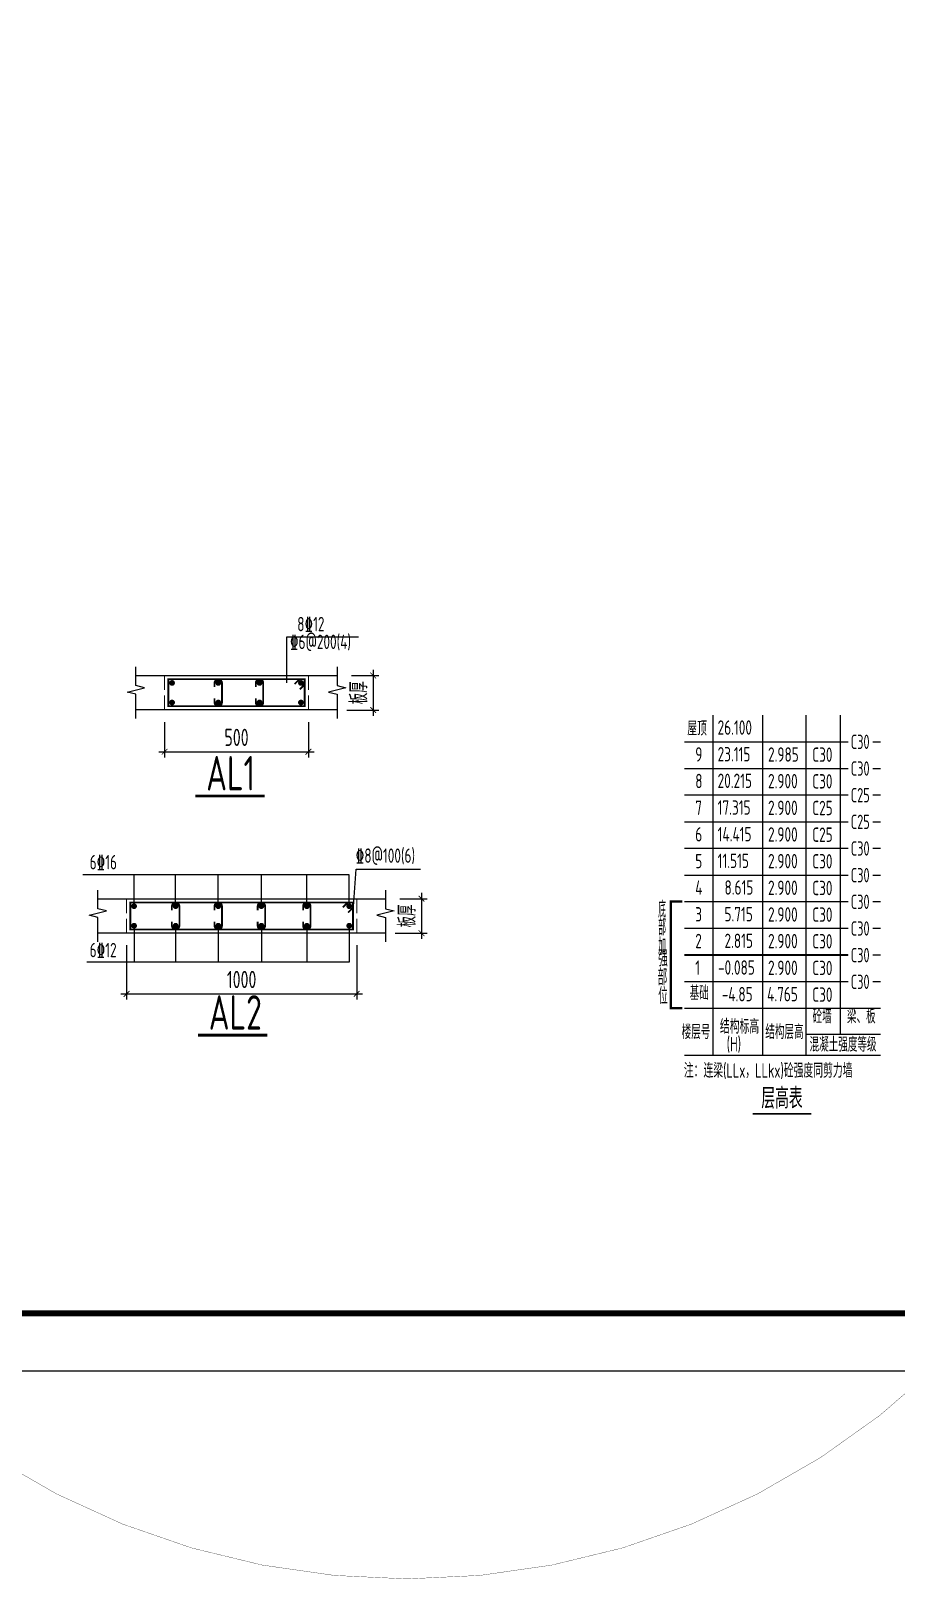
# Model space of a CAD drawing. Extents: x -668857 to 185752, y -270966 to 286822.
# Drawn here: x -162254 to -147217, y 94122 to 121035 of the extents above; entities that cross this region are included whole.
import ezdxf
from ezdxf.enums import TextEntityAlignment as Align

# ---------------------------------------------------------------- set-up
doc = ezdxf.new("R2010")
doc.units = 0
doc.header["$LTSCALE"] = 1000
doc.linetypes.add('DASH', pattern=[0.35, 0.25, -0.1])
doc.layers.get('0').update_dxf_attribs({"linetype": 'CONTINUOUS'})
doc.layers.get('DEFPOINTS').update_dxf_attribs({"linetype": 'CONTINUOUS'})
for name, color, linetype in [('-TK', 7, 'CONTINUOUS'), ('AXIS', 3, 'CONTINUOUS'), ('BEAM_DE', 7, 'CONTINUOUS'), ('NUM', 7, 'CONTINUOUS'), ('REIN', 6, 'CONTINUOUS'), ('S-0-TEXT', 7, 'CONTINUOUS'), ('S-B表格', 2, 'CONTINUOUS'), ('TEXT', 2, 'CONTINUOUS'), ('THIN', 7, 'CONTINUOUS'), ('大样详图_文字', 60, 'CONTINUOUS')]:
    doc.layers.add(name, color=color, linetype=linetype)
for name, color, linetype, lineweight in [('7549', 9, 'CONTINUOUS', 18), ('S-REIN', 12, 'CONTINUOUS', 50), ('S-Thin-D', 7, 'DASH', 18)]:
    doc.layers.add(name, color=color, linetype=linetype, lineweight=lineweight)
doc.layers.add('审图修改', color=2, linetype='CONTINUOUS', plot=False)
doc.styles.add('TSSD_DIMENSION', font='Tssdeng.shx', dxfattribs={"width": 0.7, "bigfont": 'tssdchn.shx'})
doc.styles.add('TSSD_Norm', font='Tssdeng.shx', dxfattribs={"bigfont": 'tssdchn.shx'})
doc.styles.add('TSSD_REIN', font='tssdeng.shx', dxfattribs={"width": 0.7, "height": 300, "bigfont": 'tssdchn.shx'})
doc.dimstyles.new('TSSD_25_100', dxfattribs={"dimtxt": 300, "dimasz": 100, "dimexe": 100, "dimexo": 250, "dimgap": 100, "dimtad": 1, "dimdec": 0, "dimlfac": 0.25, "dimzin": 0, "dimdsep": 46, "dimtxsty": 'TSSD_DIMENSION', "dimblk": 'ARCHTICK', "dimcen": 0, "dimdle": 100, "dimclrt": 7, "dimadec": 0, "dimazin": 0, "dimtfac": 1, "dimtdec": 0, "dimtix": 1, "dimtmove": 2, "dimatfit": 3, "dimldrblk": 'ARCHTICK', "dimfxl": 1, "dimtolj": 1, "dimtzin": 0, "dimarcsym": 0})

# ---------------------------------------------------------------- blocks, each defined once
blk = doc.blocks.new('B20200424131938')
at = {"layer": '7549', "const_width": 40}
blk.add_lwpolyline([(417, 3688), (217, 3688), (217, 1834), (417, 1834)], dxfattribs=at)
at = {"layer": 'S-0-TEXT'}
blk.add_lwpolyline([(1641, 0, 27, 27, 0), (2658, 0, 0, 0, 0)], format="xyseb", dxfattribs=at)
at = {"layer": 'S-B表格'}
for p, q in [((952, 1021), (952, 6932)), ((1817, 1021), (1817, 6932)), ((2567, 1021), (2567, 6932)), ((3167, 1385), (3167, 6932)), ((452, 6469), (3167, 6469)), ((452, 6469), (3167, 6469)), ((3167, 6469), (3298, 6469)), ((3167, 6469), (3298, 6469)), ((3167, 6469), (3298, 6469)), ((3731, 6469), (3862, 6469)), ((3731, 6469), (3862, 6469)), ((3731, 6469), (3862, 6469)), ((452, 6005), (3167, 6005)), ((452, 6005), (3167, 6005)), ((3167, 6005), (3298, 6005)), ((3167, 6005), (3298, 6005)), ((3167, 6005), (3298, 6005)), ((3731, 6005), (3862, 6005)), ((3731, 6005), (3862, 6005)), ((3731, 6005), (3862, 6005)), ((452, 5542), (3167, 5542)), ((452, 5542), (3167, 5542)), ((3167, 5542), (3298, 5542)), ((3167, 5542), (3298, 5542)), ((3167, 5542), (3298, 5542)), ((3731, 5542), (3862, 5542)), ((3731, 5542), (3862, 5542)), ((3731, 5542), (3862, 5542)), ((452, 5078), (3167, 5078)), ((452, 5078), (3167, 5078)), ((3167, 5078), (3298, 5078)), ((3167, 5078), (3298, 5078)), ((3167, 5078), (3298, 5078)), ((3731, 5078), (3862, 5078)), ((3731, 5078), (3862, 5078)), ((3731, 5078), (3862, 5078)), ((452, 4615), (3167, 4615)), ((3167, 4615), (3298, 4615)), ((3731, 4615), (3862, 4615)), ((452, 4151), (3167, 4151)), ((3167, 4151), (3298, 4151)), ((3731, 4151), (3862, 4151)), ((452, 3688), (3167, 3688)), ((3167, 3688), (3298, 3688)), ((3731, 3688), (3862, 3688)), ((452, 3224), (3167, 3224)), ((3167, 3224), (3298, 3224)), ((3731, 3224), (3862, 3224)), ((452, 2761), (3167, 2761)), ((3167, 2761), (3298, 2761)), ((3731, 2761), (3862, 2761)), ((452, 2297), (3167, 2297)), ((3167, 2297), (3298, 2297)), ((3731, 2297), (3862, 2297)), ((452, 1834), (3167, 1834)), ((452, 1834), (3862, 1834)), ((452, 1834), (2854, 1834)), ((452, 1834), (2854, 1834)), ((2567, 1385), (3862, 1385)), ((452, 1021), (3862, 1021))]:
    blk.add_line(p, q, dxfattribs=at)
at = {"style": 'TSSD_REIN'}
for s, width, p, p2 in [('底', 0.535575, (-3, 3408), (134, 3408)), ('部', 0.530918, (-3, 3100), (134, 3100)), ('加', 0.526341, (-3, 2774), (134, 2774))]:
    blk.add_text(s, height=285, dxfattribs=dict(at, width=width)).set_placement(p, p2, align=Align.FIT)
for s, height, width, p in [('强', 285, 0.535575, (-3, 2477)), ('部', 285, 0.535575, (-13, 2146)), ('位', 285, 0.535575, (-3, 1820)), ('砼墙', 250, 0.7, (2681, 1495)), ('梁、板', 250, 0.7, (3279, 1495))]:
    blk.add_text(s, height=height, dxfattribs=dict(at, width=width)).set_placement(p, align=Align.BOTTOM_LEFT)
for s, width, p in [('结构标高', 0.65, (1070, 1392)), ('楼层号', 0.7, (405, 1299)), ('(H)', 0.65, (1188, 1086)), ('结构层高', 0.7, (1860, 1299)), ('混凝土强度等级', 0.7, (2629, 1080))]:
    blk.add_text(s, height=250, dxfattribs=dict(at, width=width)).set_placement(p)
at = {"layer": 'S-0-TEXT', "style": 'TSSD_REIN', "width": 0.7}
blk.add_text('层高表', height=360, dxfattribs=at).set_placement((1790, 90))
at = {"layer": 'S-B表格', "style": 'TSSD_REIN'}
for s, width, p in [('屋顶', 0.65, (503, 6575)), ('26.100', 0.7, (1031, 6590)), ('C30', 0.65, (3345, 6341)), ('9', 0.7, (642, 6123)), ('23.115', 0.7, (1031, 6126)), ('2.985', 0.7, (1907, 6121)), ('C30', 0.7, (2675, 6118)), ('C30', 0.65, (3345, 5877)), ('8', 0.7, (642, 5660)), ('20.215', 0.7, (1031, 5663)), ('2.900', 0.7, (1907, 5658)), ('C30', 0.7, (2675, 5654)), ('C25', 0.65, (3345, 5414)), ('7', 0.7, (642, 5196)), ('17.315', 0.7, (1031, 5199)), ('2.900', 0.7, (1907, 5194)), ('C25', 0.7, (2675, 5191)), ('C25', 0.65, (3345, 4950)), ('6', 0.7, (642, 4733)), ('14.415', 0.7, (1031, 4736)), ('2.900', 0.7, (1907, 4731)), ('C25', 0.7, (2675, 4727)), ('C30', 0.65, (3345, 4487)), ('5', 0.7, (642, 4269)), ('11.515', 0.7, (1031, 4272)), ('2.900', 0.7, (1907, 4267)), ('C30', 0.7, (2675, 4264)), ('4', 0.7, (642, 3806)), ('8.615', 0.7, (1150, 3809)), ('2.900', 0.7, (1907, 3804)), ('C30', 0.7, (2675, 3800)), ('C30', 0.65, (3345, 4023)), ('C30', 0.65, (3345, 3560)), ('3', 0.7, (642, 3342)), ('5.715', 0.7, (1150, 3345)), ('2.900', 0.7, (1907, 3340)), ('C30', 0.7, (2675, 3337)), ('C30', 0.65, (3345, 3096)), ('2', 0.7, (642, 2879)), ('2.815', 0.7, (1150, 2882)), ('2.900', 0.7, (1907, 2877)), ('C30', 0.7, (2675, 2873)), ('C30', 0.65, (3345, 2633)), ('1', 0.7, (642, 2415)), ('-0.085', 0.7, (1038, 2418)), ('2.900', 0.7, (1907, 2413)), ('C30', 0.7, (2675, 2410)), ('基础', 0.7, (545, 1974)), ('-4.85', 0.7, (1103, 1955)), ('4.765', 0.7, (1891, 1955)), ('C30', 0.7, (2675, 1946)), ('C30', 0.65, (3345, 2169))]:
    blk.add_text(s, height=250, dxfattribs=dict(at, width=width)).set_placement(p)
at = {"layer": 'TEXT', "style": 'TSSD_REIN', "width": 0.65}
blk.add_text('注：连梁(LLx，LLkx)砼强度同剪力墙', height=250, dxfattribs=at).set_placement((443, 627))
blk = doc.blocks.new('_ArchTick')
at = {"color": 0, "linetype": 'ByBlock', "const_width": 0.15}
blk.add_lwpolyline([(-0.5, -0.5), (0.5, 0.5)], dxfattribs=at)
blk = doc.blocks.new('*D2847')
at = {"layer": 'AXIS', "color": 0, "lineweight": -2, "transparency": 16777216}
for p, q in [((-156681, 109830), (-156205, 109830)), ((-156305, 109930), (-156305, 109130)), ((-156762, 109230), (-156205, 109230))]:
    blk.add_line(p, q, dxfattribs=at)
at = {"layer": 'DEFPOINTS', "color": 0, "transparency": 16777216}
for p in [(-156931, 109830), (-157012, 109230), (-156305, 109230)]:
    blk.add_point(p, dxfattribs=at)
at = {"layer": 'AXIS', "color": 0, "lineweight": -2, "transparency": 16777216, "xscale": 100, "yscale": 100, "zscale": 100}
for p, rotation in [((-156305, 109830), 90), ((-156305, 109230), 270)]:
    blk.add_blockref('_ArchTick', p, dxfattribs=dict(at, rotation=rotation))
at = {"layer": 'AXIS', "color": 7, "transparency": 16777216, "insert": (-156555, 109530), "char_height": 300, "attachment_point": 5, "rotation": 90, "style": 'TSSD_DIMENSION'}
blk.add_mtext('\\A1;板厚', dxfattribs=at)
blk = doc.blocks.new('*D2848')
at = {"layer": 'AXIS', "color": 0, "lineweight": -2, "transparency": 16777216}
for p, q in [((-159931, 109020), (-159931, 108404)), ((-157431, 109020), (-157431, 108404)), ((-160031, 108504), (-157331, 108504))]:
    blk.add_line(p, q, dxfattribs=at)
at = {"layer": 'DEFPOINTS', "color": 0, "transparency": 16777216}
for p in [(-159931, 109270), (-157431, 109270), (-157431, 108504)]:
    blk.add_point(p, dxfattribs=at)
at = {"layer": 'AXIS', "color": 0, "lineweight": -2, "transparency": 16777216, "xscale": 100, "yscale": 100, "zscale": 100, "rotation": 180}
blk.add_blockref('_ArchTick', (-159931, 108504), dxfattribs=at)
at = {"layer": 'AXIS', "color": 0, "lineweight": -2, "transparency": 16777216, "xscale": 100, "yscale": 100, "zscale": 100}
blk.add_blockref('_ArchTick', (-157431, 108504), dxfattribs=at)
at = {"layer": 'AXIS', "color": 7, "transparency": 16777216, "insert": (-158681, 108754), "char_height": 300, "attachment_point": 5, "style": 'TSSD_DIMENSION'}
blk.add_mtext('\\A1;500', dxfattribs=at)
blk = doc.blocks.new('*D2849')
at = {"layer": 'AXIS', "color": 0, "lineweight": -2, "transparency": 16777216}
for p, q in [((-155465, 106050), (-155465, 105250)), ((-155842, 105950), (-155365, 105950)), ((-155923, 105350), (-155365, 105350))]:
    blk.add_line(p, q, dxfattribs=at)
at = {"layer": 'DEFPOINTS', "color": 0, "transparency": 16777216}
for p in [(-156092, 105950), (-156173, 105350), (-155465, 105350)]:
    blk.add_point(p, dxfattribs=at)
at = {"layer": 'AXIS', "color": 0, "lineweight": -2, "transparency": 16777216, "xscale": 100, "yscale": 100, "zscale": 100}
for p, rotation in [((-155465, 105950), 90), ((-155465, 105350), 270)]:
    blk.add_blockref('_ArchTick', p, dxfattribs=dict(at, rotation=rotation))
at = {"layer": 'AXIS', "color": 7, "transparency": 16777216, "insert": (-155715, 105650), "char_height": 300, "attachment_point": 5, "rotation": 90, "style": 'TSSD_DIMENSION'}
blk.add_mtext('\\A1;板厚', dxfattribs=at)
blk = doc.blocks.new('*D2850')
at = {"layer": 'AXIS', "color": 0, "lineweight": -2, "transparency": 16777216}
for p, q in [((-160592, 105139), (-160592, 104195)), ((-156592, 105139), (-156592, 104195)), ((-160692, 104295), (-156492, 104295))]:
    blk.add_line(p, q, dxfattribs=at)
at = {"layer": 'DEFPOINTS', "color": 0, "transparency": 16777216}
for p in [(-160592, 105389), (-156592, 105389), (-156592, 104295)]:
    blk.add_point(p, dxfattribs=at)
at = {"layer": 'AXIS', "color": 0, "lineweight": -2, "transparency": 16777216, "xscale": 100, "yscale": 100, "zscale": 100, "rotation": 180}
blk.add_blockref('_ArchTick', (-160592, 104295), dxfattribs=at)
at = {"layer": 'AXIS', "color": 0, "lineweight": -2, "transparency": 16777216, "xscale": 100, "yscale": 100, "zscale": 100}
blk.add_blockref('_ArchTick', (-156592, 104295), dxfattribs=at)
at = {"layer": 'AXIS', "color": 7, "transparency": 16777216, "insert": (-158592, 104545), "char_height": 300, "attachment_point": 5, "style": 'TSSD_DIMENSION'}
blk.add_mtext('\\A1;1000', dxfattribs=at)
blk = doc.blocks.new('A1')
blk.add_lwpolyline([(0, 59400), (0, 0), (84100, 0), (84100, 59400)], close=True)
at = {"const_width": 100}
blk.add_lwpolyline([(2500, 58400), (2500, 1000), (83100, 1000), (83100, 58400)], close=True, dxfattribs=at)

msp = doc.modelspace()

# ---------------------------------------------------------------- linework, layer by layer
at = {"layer": 'BEAM_DE'}
for p, q in [((-160431.03, 109830.26), (-156931.03, 109830.26)), ((-159931.03, 109230.26), (-160431.03, 109230.26)), ((-157431.03, 109230.26), (-159931.03, 109230.26)), ((-156931.03, 109230.26), (-157431.03, 109230.26)), ((-161091.53, 105949.51), (-156091.53, 105949.51)), ((-160591.53, 105349.51), (-161091.53, 105349.51)), ((-156591.53, 105349.51), (-160591.53, 105349.51)), ((-156091.53, 105349.51), (-156591.53, 105349.51))]:
    msp.add_line(p, q, dxfattribs=at)
at = {"layer": 'REIN', "const_width": 30}
for points in [[(-159063.03, 109430.26), (-159063.03, 109360.26, 1), (-158933.03, 109360.26), (-158933.03, 109700.26, 1), (-159063.03, 109700.26), (-159063.03, 109630.26)], [(-158346.03, 109430.26), (-158346.03, 109360.26, 1), (-158216.03, 109360.26), (-158216.03, 109700.26, 1), (-158346.03, 109700.26), (-158346.03, 109630.26)], [(-159803.53, 105549.51), (-159803.53, 105479.51, 1), (-159673.53, 105479.51), (-159673.53, 105819.51, 1), (-159803.53, 105819.51), (-159803.53, 105749.51)], [(-159063.03, 105549.51), (-159063.03, 105479.51, 1), (-158933.03, 105479.51), (-158933.03, 105819.51, 1), (-159063.03, 105819.51), (-159063.03, 105749.51)], [(-158313.53, 105549.51), (-158313.53, 105479.51, 1), (-158183.53, 105479.51), (-158183.53, 105819.51, 1), (-158313.53, 105819.51), (-158313.53, 105749.51)], [(-157523.36, 105549.51), (-157523.36, 105479.51, 1), (-157393.36, 105479.51), (-157393.36, 105819.51, 1), (-157523.36, 105819.51), (-157523.36, 105749.51)]]:
    msp.add_lwpolyline(points, format="xyb", dxfattribs=at)
at = {"layer": 'S-B表格', "color": 6, "linetype": 'ByBlock', "ltscale": 0.5, "const_width": 30}
msp.add_lwpolyline([(-150896.99, 104971.09), (-148050.61, 104971.09)], dxfattribs=at)
at = {"layer": 'S-REIN', "const_width": 30}
for points in [[(-157496.03, 109765.26), (-157496.03, 109295.26), (-159866.03, 109295.26), (-159866.03, 109765.26), (-157496.03, 109765.26)], [(-157672.81, 109680.4), (-157587.96, 109765.26)], [(-157496.03, 109673.33), (-157580.89, 109588.48)], [(-156656.53, 105884.51), (-156656.53, 105414.51), (-160526.53, 105414.51), (-160526.53, 105884.51), (-156656.53, 105884.51)], [(-156833.31, 105799.66), (-156748.45, 105884.51)], [(-156656.53, 105792.58), (-156741.38, 105707.73)]]:
    msp.add_lwpolyline(points, dxfattribs=at)
at = {"layer": 'S-REIN', "const_width": 50}
for points in [[(-159826.03, 109700.26, 1), (-159776.03, 109700.26, 1)], [(-159023.03, 109700.26, 1), (-158973.03, 109700.26, 1)], [(-158306.03, 109700.26, 1), (-158256.03, 109700.26, 1)], [(-157586.03, 109700.26, 1), (-157536.03, 109700.26, 1)], [(-159826.03, 109360.26, 1), (-159776.03, 109360.26, 1)], [(-159023.03, 109360.26, 1), (-158973.03, 109360.26, 1)], [(-158306.03, 109360.26, 1), (-158256.03, 109360.26, 1)], [(-157586.03, 109360.26, 1), (-157536.03, 109360.26, 1)], [(-160486.53, 105819.51, 1), (-160436.53, 105819.51, 1)], [(-159763.53, 105819.51, 1), (-159713.53, 105819.51, 1)], [(-159023.03, 105819.51, 1), (-158973.03, 105819.51, 1)], [(-158273.53, 105819.51, 1), (-158223.53, 105819.51, 1)], [(-157483.36, 105819.51, 1), (-157433.36, 105819.51, 1)], [(-156746.53, 105819.51, 1), (-156696.53, 105819.51, 1)], [(-160486.53, 105479.51, 1), (-160436.53, 105479.51, 1)], [(-159763.53, 105479.51, 1), (-159713.53, 105479.51, 1)], [(-159023.03, 105479.51, 1), (-158973.03, 105479.51, 1)], [(-158273.53, 105479.51, 1), (-158223.53, 105479.51, 1)], [(-157483.36, 105479.51, 1), (-157433.36, 105479.51, 1)], [(-156746.53, 105479.51, 1), (-156696.53, 105479.51, 1)]]:
    msp.add_lwpolyline(points, format="xyb", close=True, dxfattribs=at)
at = {"layer": 'S-Thin-D'}
for p, q in [((-159931.03, 109230.26), (-159931.03, 109830.26)), ((-157431.03, 109230.26), (-157431.03, 109830.26)), ((-160591.53, 105349.51), (-160591.53, 105949.51)), ((-156591.53, 105349.51), (-156591.53, 105949.51))]:
    msp.add_line(p, q, dxfattribs=at)
at = {"layer": 'TEXT', "const_width": 50}
for points in [[(-159394.88, 107735.75), (-158189.48, 107735.75)], [(-159350.79, 103576.79), (-158145.39, 103576.79)]]:
    msp.add_lwpolyline(points, dxfattribs=at)
at = {"layer": 'THIN'}
for points in [[(-160431.03, 109080.26), (-160431.03, 109505.26), (-160581.03, 109542.76), (-160281.03, 109617.76), (-160431.03, 109655.26), (-160431.03, 109980.26)], [(-156931.03, 109980.26), (-156931.03, 109655.26), (-156781.03, 109617.76), (-157081.03, 109542.76), (-156931.03, 109505.26), (-156931.03, 109080.26)], [(-161091.53, 105199.51), (-161091.53, 105624.51), (-161241.53, 105662.01), (-160941.53, 105737.01), (-161091.53, 105774.51), (-161091.53, 106099.51)], [(-156091.53, 106099.51), (-156091.53, 105774.51), (-155941.53, 105737.01), (-156241.53, 105662.01), (-156091.53, 105624.51), (-156091.53, 105199.51)]]:
    msp.add_lwpolyline(points, dxfattribs=at)
at = {"layer": '大样详图_文字'}
for p, q in [((-157803.83, 110500.26), (-156557.82, 110500.26)), ((-157803.83, 109700.26), (-157803.83, 110500.26)), ((-156721.53, 106364.73), (-161352.42, 106364.73)), ((-160461.53, 105819.51), (-160461.53, 106364.73)), ((-159738.53, 105819.51), (-159738.53, 106364.73)), ((-158998.03, 105819.51), (-158998.03, 106364.73)), ((-158248.53, 105819.51), (-158248.53, 106364.73)), ((-157458.36, 105819.51), (-157458.36, 106364.73)), ((-156721.53, 105819.51), (-156721.53, 106364.73)), ((-156656.53, 105649.51), (-156598.42, 106462.73)), ((-156598.42, 106462.73), (-155482.92, 106462.73)), ((-160461.53, 105479.51), (-160461.53, 104843.73)), ((-159738.53, 105479.51), (-159738.53, 104843.73)), ((-158998.03, 105479.51), (-158998.03, 104843.73)), ((-158248.53, 105479.51), (-158248.53, 104843.73)), ((-157458.36, 105479.51), (-157458.36, 104843.73)), ((-156721.53, 105479.51), (-156721.53, 104843.73)), ((-156721.53, 104843.73), (-161285.42, 104843.73))]:
    msp.add_line(p, q, dxfattribs=at)
at = {"layer": '审图修改', "const_width": 5}
msp.add_lwpolyline([(-236351.97, 239007.54, -0.57735027), (-213313.27, 239007.54, -0.57735027), (-190274.57, 239007.54, -0.57735027), (-167235.87, 239007.54, -0.57735027), (-144197.17, 239007.54, -0.57735027), (-121158.47, 239007.54, -0.57735027), (-121158.47, 215968.84, -0.57735027), (-121158.47, 192930.14, -0.57735027), (-121158.47, 169891.44, -0.57735027), (-121158.47, 146852.74, -0.57735027), (-121158.47, 123814.04, -0.57735027), (-121158.47, 100775.34, -0.57735027), (-144197.17, 100775.34, -0.57735027), (-167235.87, 100775.34, -0.57735027), (-190274.57, 100775.34, -0.57735027), (-213313.27, 100775.34, -0.57735027), (-236351.97, 100775.34, -0.57735027), (-236351.97, 123814.04, -0.57735027), (-236351.97, 146852.74, -0.57735027), (-236351.97, 169891.44, -0.57735027), (-236351.97, 192930.14, -0.57735027), (-236351.97, 215968.84, -0.57735027), (-236351.97, 239007.54, -0.57735027), (-236351.97, 239007.54, -0.57735027)], format="xyb", dxfattribs=at)

# ---------------------------------------------------------------- block references
at = {"layer": '-TK'}
msp.add_blockref('A1', (-219837.15, 97740.98), dxfattribs=at)
at = {"layer": 'S-B表格'}
msp.add_blockref('B20200424131938', (-151348.62, 102210.49), dxfattribs=at)

# ---------------------------------------------------------------- texts
at = {"layer": 'NUM', "style": 'TSSD_Norm', "width": 0.7}
for s, p in [('AL1', (-159206.84, 107831.59)), ('AL2', (-159162.76, 103672.63))]:
    msp.add_text(s, height=600, dxfattribs=at).set_placement(p)
at = {"layer": '大样详图_文字', "style": 'TSSD_REIN', "width": 0.7}
for s, p in [('8\x8412', (-157625.44, 110523.51)), ('%%1326@200(4)', (-157752.69, 110214.73)), ('%%1328@100(6)', (-156609.19, 106498.22)), ('6%%13216', (-161233.47, 106384.6))]:
    msp.add_text(s, height=250, dxfattribs=at).set_placement(p, align=Align.BOTTOM_LEFT)
at = {"layer": '大样详图_文字', "color": 1, "style": 'TSSD_REIN', "width": 0.7}
msp.add_text('6%%13212', height=250, dxfattribs=at).set_placement((-161233.47, 104857.1), align=Align.BOTTOM_LEFT)

# ---------------------------------------------------------------- dimensions: what is measured, and where the dimension line sits
at = {"layer": 'AXIS'}
for base, p1, p2, picture, middle in [((-156304.99, 109230.26), (-156931.03, 109830.26), (-157012.21, 109230.26), '*D2847', (-156554.99, 109530.26)), ((-155465.49, 105349.51), (-156091.53, 105949.51), (-156172.71, 105349.51), '*D2849', (-155715.49, 105649.51))]:
    dim = msp.add_linear_dim(base=base, p1=p1, p2=p2, angle=90, text='板厚', dimstyle='TSSD_25_100', dxfattribs=at)
    dim.commit()
    dim.dimension.update_dxf_attribs({"geometry": picture, "text_midpoint": middle})
dim = msp.add_linear_dim(base=(-157431.03, 108504.5), p1=(-159931.03, 109270), p2=(-157431.03, 109270), text='500', dimstyle='TSSD_25_100', dxfattribs=at)
dim.commit()
dim.dimension.update_dxf_attribs({"geometry": '*D2848', "text_midpoint": (-158681.03, 108754.5)})
dim = msp.add_linear_dim(base=(-156591.53, 104295.25), p1=(-160591.53, 105389.25), p2=(-156591.53, 105389.25), dimstyle='TSSD_25_100', dxfattribs=at)
dim.commit()
dim.dimension.update_dxf_attribs({"geometry": '*D2850', "text_midpoint": (-158591.53, 104545.25)})

doc.saveas('drawing.dxf')
